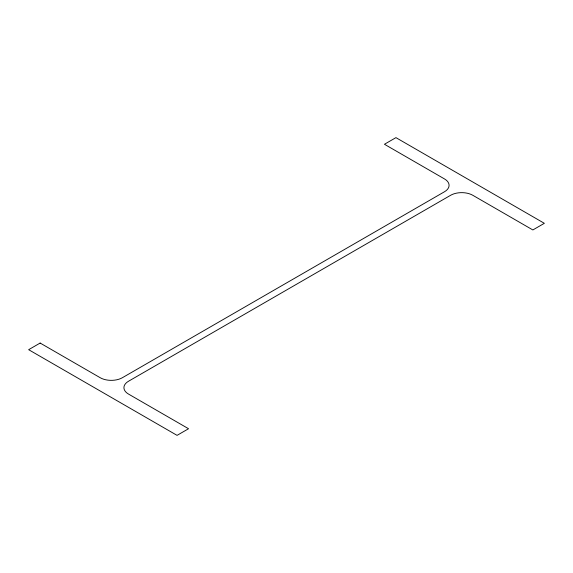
<?xml version="1.0" encoding="UTF-8"?>
<svg xmlns="http://www.w3.org/2000/svg" width="573" height="573" viewBox="0 0 573 573"><rect width="100%" height="100%" fill="white"/><g stroke="black" fill="none" stroke-linecap="round" stroke-linejoin="round"><path stroke-width="0.86" d="M40.146 343.048L28.65 349.688L177.057 435.365L188.553 428.733L128.531 394.081A15.722 9.075 0 0 1 128.531 381.238L450.593 195.3A15.722 9.075 0 0 1 472.832 195.3L532.854 229.952L544.35 223.312L395.943 137.635L384.447 144.267L444.469 178.919A15.722 9.075 0 0 1 444.469 191.762L122.407 377.7A15.722 9.075 0 0 1 100.168 377.7L40.146 343.048"/></g></svg>
